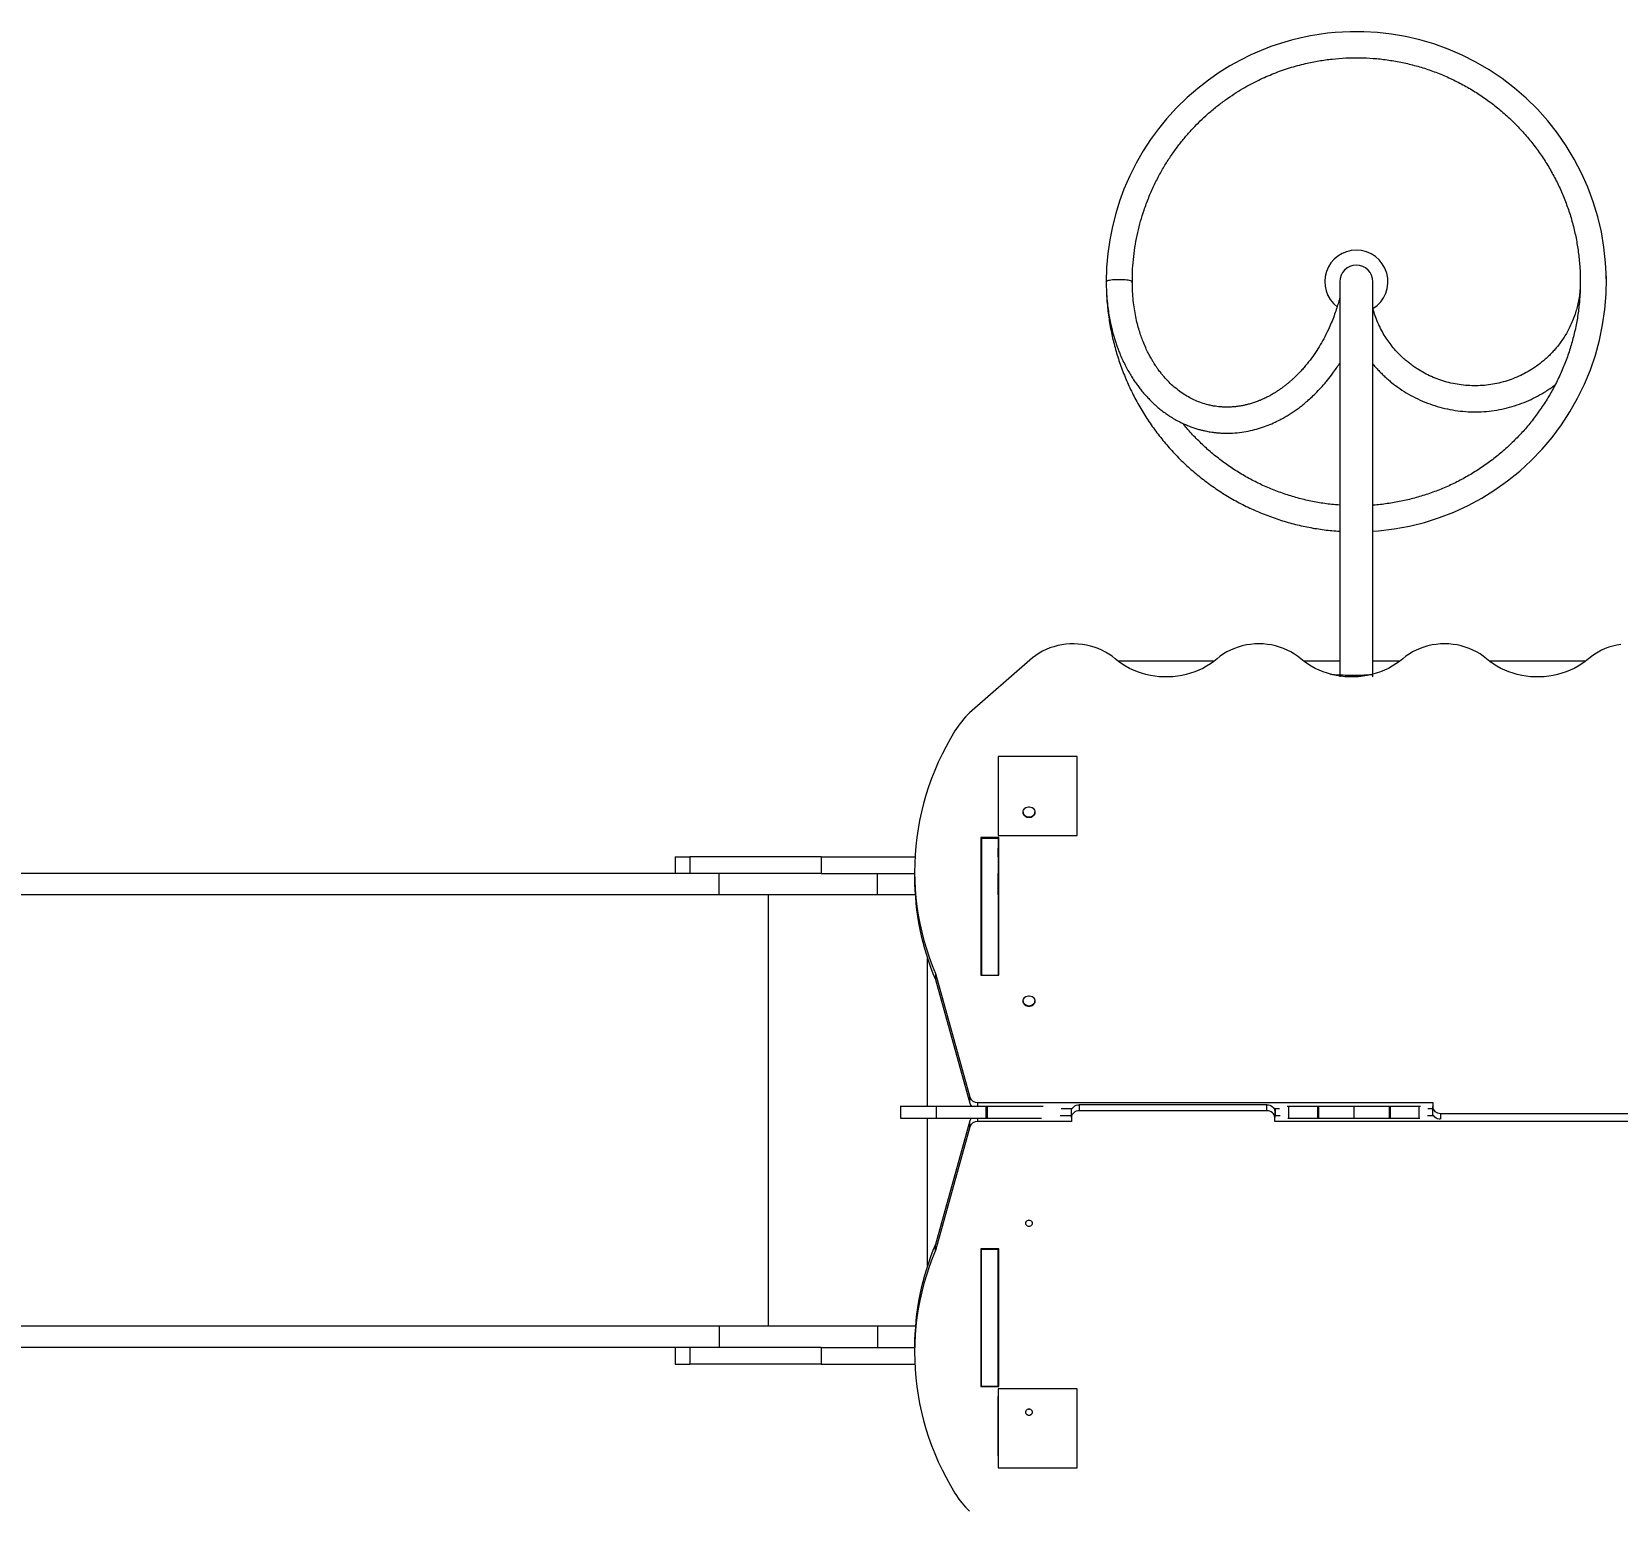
# Model space of a CAD drawing. Header units: millimetres. Extents: x -8092 to 6423, y -6886 to 5604.
# Drawn here: x -4703 to -2697, y -503 to 1369 of the extents above; entities that cross this region are included whole.
import ezdxf

# ---------------------------------------------------------------- set-up
doc = ezdxf.new("R2010")
doc.units = ezdxf.units.MM
for name, color, linetype in [('DIKOM_ОБЪЕКТ', 7, 'Continuous'), ('DIKOM_РАЗМЕР_ЗОНА', 7, 'Continuous'), ('DIKOM_РАЗМЕР_ОБЪЕКТА', 7, 'Continuous')]:
    doc.layers.add(name, color=color, linetype=linetype)
doc.styles.add('style1', font='arial.ttf', dxfattribs={"width": 0.8})
doc.dimstyles.new('1-50', dxfattribs={"dimtxt": 300, "dimasz": 200, "dimexe": 100, "dimexo": 0, "dimgap": 100, "dimtad": 1, "dimtxsty": 'style1', "dimcen": 200, "dimclrd": 7, "dimclre": 7, "dimclrt": 7, "dimadec": 1, "dimazin": 2, "dimtfac": 1, "dimtmove": 0, "dimatfit": 2, "dimfxl": 0, "dimlwd": 25, "dimlwe": 18, "dimarcsym": 0})

# ---------------------------------------------------------------- blocks, each defined once
blk = doc.blocks.new('*D9')
at = {"layer": 'Defpoints', "color": 0, "transparency": 16777216}
for p in [(-8092.1, -86.3), (4664.8, -1471.8), (4664.8, -6785.9)]:
    blk.add_point(p, dxfattribs=at)
at = {"layer": 'DIKOM_РАЗМЕР_ЗОНА', "color": 7, "lineweight": 18, "transparency": 16777216}
for p, q in [((-8092.1, -86.3), (-8092.1, -6885.9)), ((4664.8, -1471.8), (4664.8, -6885.9))]:
    blk.add_line(p, q, dxfattribs=at)
at = {"layer": 'DIKOM_РАЗМЕР_ЗОНА', "color": 7, "lineweight": 25, "transparency": 16777216}
blk.add_line((-7892.1, -6785.9), (4464.8, -6785.9), dxfattribs=at)
at = {"layer": 'DIKOM_РАЗМЕР_ЗОНА', "color": 7, "transparency": 16777216}
for points in [[(-7892.1, -6752.6), (-7892.1, -6819.3), (-8092.1, -6785.9)], [(4464.8, -6752.6), (4464.8, -6819.3), (4664.8, -6785.9)]]:
    blk.add_solid(points, dxfattribs=at)
at = {"layer": 'DIKOM_РАЗМЕР_ЗОНА', "color": 7, "transparency": 16777216, "insert": (-2159.8, -6532.7), "char_height": 300, "attachment_point": 5, "style": 'style1'}
blk.add_mtext('12760', dxfattribs=at)
blk = doc.blocks.new('*D11')
at = {"layer": 'Defpoints', "color": 0, "transparency": 16777216}
for p in [(-6092.1, -310.8), (2568.3, -2361.5), (2568.3, -4925.8)]:
    blk.add_point(p, dxfattribs=at)
at = {"layer": 'DIKOM_РАЗМЕР_ОБЪЕКТА', "color": 7, "lineweight": 18, "transparency": 16777216}
for p, q in [((-6092.1, -310.8), (-6092.1, -5025.8)), ((2568.3, -2361.5), (2568.3, -5025.8))]:
    blk.add_line(p, q, dxfattribs=at)
at = {"layer": 'DIKOM_РАЗМЕР_ОБЪЕКТА', "color": 7, "lineweight": 25, "transparency": 16777216}
blk.add_line((-5892.1, -4925.8), (2368.3, -4925.8), dxfattribs=at)
at = {"layer": 'DIKOM_РАЗМЕР_ОБЪЕКТА', "color": 7, "transparency": 16777216}
for points in [[(-5892.1, -4892.4), (-5892.1, -4959.1), (-6092.1, -4925.8)], [(2368.3, -4892.4), (2368.3, -4959.1), (2568.3, -4925.8)]]:
    blk.add_solid(points, dxfattribs=at)
at = {"layer": 'DIKOM_РАЗМЕР_ОБЪЕКТА', "color": 7, "transparency": 16777216, "insert": (-2605.9, -4672.6), "char_height": 300, "attachment_point": 5, "style": 'style1'}
blk.add_mtext('8660', dxfattribs=at)

msp = doc.modelspace()

# ---------------------------------------------------------------- linework, layer by layer
at = {"layer": 'DIKOM_ОБЪЕКТ', "color": 7, "linetype": 'Continuous', "lineweight": 15}
for p, q in [((-3310.302, 1048.546), (-3310.267, 1058.498)), ((-3047.922, 1053.053), (-3047.922, 553.053)), ((-3005.922, 553.053), (-3005.922, 1053.053)), ((-2710.422, 1053.053), (-2710.6, 1060.28)), ((-3440.225, 573.98), (-3516.254, 507.597)), ((-3206.613, 573.053), (-3328.658, 573.053)), ((-3047.922, 573.053), (-3093.659, 573.053)), ((-2971.642, 573.053), (-3005.922, 573.053)), ((-2736.643, 573.053), (-2858.688, 573.053)), ((-3480.171, 452.232), (-3480.171, 352.232)), ((-3380.171, 452.232), (-3480.171, 452.232)), ((-3380.171, 352.232), (-3380.171, 452.232)), ((-3448.671, 382.003), (-3448.671, 381.84)), ((-3433.671, 381.84), (-3433.671, 382.003)), ((-3501.921, 349.859), (-3501.921, 175.355)), ((-3479.421, 349.859), (-3501.921, 349.859)), ((-3501.171, 342.359), (-3501.921, 342.359)), ((-3501.171, 348.928), (-3480.171, 348.928)), ((-3501.171, 348.928), (-3501.171, 175.723)), ((-3480.177, 352.232), (-3480.171, 352.232)), ((-3480.171, 352.232), (-3380.171, 352.232)), ((-3480.171, 348.928), (-3480.171, 175.723)), ((-3479.421, 342.359), (-3480.171, 342.359)), ((-3479.421, 175.355), (-3479.421, 349.859)), ((-3889.077, 325.232), (-3889.077, 304.232)), ((-3889.077, 325.232), (-3870.215, 325.232)), ((-3870.215, 325.232), (-3870.215, 304.232)), ((-3704.072, 325.232), (-3870.215, 325.232)), ((-3704.072, 325.232), (-3704.072, 304.232)), ((-3704.072, 325.232), (-3585.465, 325.232)), ((-3501.921, 325.232), (-3501.171, 325.232)), ((-3480.171, 338.749), (-3479.421, 338.749)), ((-3480.171, 336.337), (-3479.421, 336.337)), ((-3480.171, 325.232), (-3479.421, 325.232)), ((-3480.168, 325.232), (-3480.168, 336.337)), ((-3870.219, 304.232), (-5525.168, 304.232)), ((-3704.072, 304.232), (-3870.215, 304.232)), ((-3833.478, 277.232), (-3833.478, 304.232)), ((-3704.072, 304.232), (-3585.971, 304.232)), ((-3632.934, 277.232), (-3632.934, 304.232)), ((-3585.971, 307.015), (-3585.971, 299.515)), ((-3501.921, 304.232), (-3501.171, 304.232)), ((-3480.171, 304.232), (-3479.421, 304.232)), ((-3480.169, 277.232), (-3480.169, 304.232)), ((-3479.421, 285.232), (-3480.171, 285.232)), ((-3833.478, 277.232), (-5525.168, 277.232)), ((-3632.934, 277.232), (-3833.478, 277.232)), ((-3770.885, -268.768), (-3770.885, 277.232)), ((-3585.213, 277.232), (-3632.934, 277.232)), ((-3501.171, 277.232), (-3501.921, 277.232)), ((-3480.169, 277.232), (-3480.171, 277.232)), ((-3569.481, 9.72), (-3569.481, 196.48)), ((-3559.637, 177.56), (-3516.055, 21.144)), ((-3559.637, 177.56), (-3559.637, 170.06)), ((-3559.637, 170.06), (-3516.055, 13.644)), ((-3501.921, 175.355), (-3479.421, 175.355)), ((-3501.171, 175.723), (-3480.171, 175.723)), ((-3501.171, 175.355), (-3501.171, 175.723)), ((-3480.171, 175.355), (-3480.171, 175.723)), ((-3448.671, 142.98), (-3448.671, 142.817)), ((-3433.671, 142.817), (-3433.671, 142.98)), ((-3516.055, 13.644), (-3516.055, 21.144)), ((-3603.806, 9.72), (-3603.806, -5.28)), ((-3603.806, 9.72), (-3558.753, 9.72)), ((-3558.753, 9.72), (-3558.753, -5.28)), ((-3558.753, 9.72), (-3495.592, 9.72)), ((-3506.334, 14.515), (-2930.252, 14.515)), ((-3506.334, 14.515), (-3506.334, 9.72)), ((-3495.592, 9.72), (-3495.592, -5.28)), ((-3495.592, 9.72), (-3494.122, 9.72)), ((-3494.122, 9.72), (-3494.122, -5.28)), ((-3494.122, 9.72), (-3423.37, 9.72)), ((-3400.434, 7.015), (-3386.329, 7.015)), ((-3387.528, -4.597), (-3387.528, 2.903)), ((-3377.528, 11.563), (-3377.528, 4.063)), ((-3140.089, 11.563), (-3377.528, 11.563)), ((-3140.089, 4.063), (-3377.528, 4.063)), ((-3140.089, 4.063), (-3140.089, 11.563)), ((-3131.289, 7.015), (-3124.012, 7.015)), ((-3130.089, 2.903), (-3130.089, -4.597)), ((-3129.701, 7.015), (-3129.701, -2.293)), ((-3114.529, 9.72), (-3112.611, 9.72)), ((-3112.611, 9.72), (-3112.611, -5.28)), ((-3112.611, 9.72), (-3076.127, 9.72)), ((-3076.127, 9.72), (-3076.127, -5.28)), ((-3076.127, 9.72), (-3074.966, 9.72)), ((-3074.966, 9.72), (-3074.966, -5.28)), ((-3074.966, 9.72), (-3030.171, 9.72)), ((-3030.171, 9.72), (-3030.171, -5.28)), ((-3030.171, 9.72), (-2985.376, 9.72)), ((-2985.376, 9.72), (-2985.376, -5.28)), ((-2985.376, 9.72), (-2984.215, 9.72)), ((-2984.215, 9.72), (-2984.215, -5.28)), ((-2984.215, 9.72), (-2947.731, 9.72)), ((-2947.731, 9.72), (-2947.731, -5.28)), ((-2947.731, 9.72), (-2945.813, 9.72)), ((-2936.329, 7.015), (-2930.252, 7.015)), ((-2930.641, 7.015), (-2930.641, -2.293)), ((-2930.252, 14.515), (-2930.252, 9.319)), ((-2930.252, 1.819), (-2930.252, 9.319)), ((-2920.252, 0.659), (-2682.813, 0.659)), ((-2920.252, 0.659), (-2920.252, -6.832)), ((-3603.806, -5.28), (-3558.753, -5.28)), ((-3569.481, -191.758), (-3569.481, -5.28)), ((-3516.055, -8.922), (-3559.637, -165.338)), ((-3516.055, -16.422), (-3559.637, -172.838)), ((-3558.753, -5.28), (-3495.592, -5.28)), ((-3516.055, -16.422), (-3516.055, -8.922)), ((-3506.334, -5.28), (-3506.334, -9.793)), ((-3387.528, -9.793), (-3506.334, -9.793)), ((-3495.592, -5.28), (-3494.122, -5.28)), ((-3494.122, -5.28), (-3425.496, -5.28)), ((-3387.528, -2.293), (-3401.701, -2.293)), ((-3387.528, -4.597), (-3387.528, -9.793)), ((-3123.468, -2.293), (-3130.089, -2.293)), ((-3130.089, -9.793), (-3130.089, -4.597)), ((-2554.007, -9.793), (-3130.089, -9.793)), ((-3113.715, -5.28), (-3112.611, -5.28)), ((-3112.611, -5.28), (-3076.127, -5.28)), ((-3076.127, -5.28), (-3074.966, -5.28)), ((-3074.966, -5.28), (-3030.171, -5.28)), ((-3030.171, -5.28), (-2985.376, -5.28)), ((-2985.376, -5.28), (-2984.215, -5.28)), ((-2984.215, -5.28), (-2947.731, -5.28)), ((-2947.731, -5.28), (-2946.627, -5.28)), ((-2929.053, -2.293), (-2936.874, -2.293)), ((-3559.637, -172.838), (-3559.637, -165.338)), ((-3479.421, -170.633), (-3501.921, -170.633)), ((-3501.921, -170.633), (-3501.921, -345.137)), ((-3501.171, -170.633), (-3501.171, -171.282)), ((-3501.171, -171.282), (-3480.171, -171.282)), ((-3501.171, -344.487), (-3501.171, -171.282)), ((-3480.171, -170.633), (-3480.171, -171.282)), ((-3480.171, -344.487), (-3480.171, -171.282)), ((-3479.421, -345.137), (-3479.421, -170.633)), ((-3833.478, -268.768), (-5525.168, -268.768)), ((-3833.478, -268.768), (-3833.478, -295.768)), ((-3632.934, -268.768), (-3833.478, -268.768)), ((-3632.934, -268.768), (-3632.934, -295.768)), ((-3584.937, -268.768), (-3632.934, -268.768)), ((-3501.171, -268.768), (-3501.921, -268.768)), ((-3480.169, -268.768), (-3480.171, -268.768)), ((-3479.421, -276.768), (-3480.171, -276.768)), ((-3480.169, -268.768), (-3480.169, -295.768)), ((-3870.219, -295.768), (-5525.168, -295.768)), ((-3889.077, -295.768), (-3889.077, -316.768)), ((-3870.215, -295.768), (-3870.215, -316.768)), ((-3704.072, -295.768), (-3870.215, -295.768)), ((-3704.072, -295.768), (-3704.072, -316.768)), ((-3704.072, -295.768), (-3585.971, -295.768)), ((-3585.971, -294.793), (-3585.971, -302.293)), ((-3501.921, -295.768), (-3501.171, -295.768)), ((-3480.171, -295.768), (-3479.421, -295.768)), ((-3889.077, -316.768), (-3870.215, -316.768)), ((-3704.072, -316.768), (-3870.215, -316.768)), ((-3704.072, -316.768), (-3585.651, -316.768)), ((-3501.921, -316.768), (-3501.171, -316.768)), ((-3480.171, -316.768), (-3479.421, -316.768)), ((-3480.168, -331.896), (-3480.168, -316.768)), ((-3501.921, -337.637), (-3501.171, -337.637)), ((-3479.421, -331.896), (-3480.171, -331.896)), ((-3479.421, -334.308), (-3480.171, -334.308)), ((-3480.171, -337.637), (-3479.421, -337.637)), ((-3501.921, -345.137), (-3479.421, -345.137)), ((-3501.171, -344.487), (-3480.171, -344.487)), ((-3480.288, -432.768), (-3480.288, -357.768)), ((-3380.171, -347.768), (-3480.171, -347.768)), ((-3480.171, -347.768), (-3480.171, -447.768)), ((-3380.171, -447.768), (-3380.171, -347.768)), ((-3480.171, -447.78), (-3480.288, -447.78)), ((-3480.171, -447.78), (-3480.171, -447.768)), ((-3480.171, -447.768), (-3380.171, -447.768))]:
    msp.add_line(p, q, dxfattribs=at)
at = {"layer": 'DIKOM_ОБЪЕКТ', "color": 7, "linetype": 'Continuous', "lineweight": 15, "flags": 128}
for points in [[(-3005.922, 737.395), (-2998.667, 737.819), (-2979.098, 740.191), (-2959.714, 743.773), (-2940.591, 748.555), (-2921.804, 754.521), (-2903.425, 761.646), (-2885.523, 769.898), (-2868.169, 779.247), (-2851.433, 789.661), (-2835.378, 801.099), (-2820.065, 813.511), (-2805.552, 826.851), (-2791.9, 841.07), (-2779.162, 856.114), (-2767.383, 871.92), (-2756.609, 888.427), (-2746.883, 905.573), (-2738.248, 923.292), (-2730.731, 941.515), (-2724.361, 960.169), (-2719.163, 979.183), (-2715.164, 998.485), (-2712.374, 1017.999), (-2710.801, 1037.648), (-2710.452, 1057.357), (-2711.334, 1077.049), (-2713.443, 1096.648), (-2716.765, 1116.078), (-2721.287, 1135.265), (-2726.997, 1154.132), (-2733.874, 1172.606), (-2741.885, 1190.616), (-2751, 1208.095), (-2761.185, 1224.971), (-2772.405, 1241.179), (-2784.611, 1256.657), (-2797.755, 1271.348), (-2811.787, 1285.192), (-2826.656, 1298.133), (-2842.302, 1310.123), (-2858.663, 1321.118), (-2875.674, 1331.074), (-2893.124, 1339.879), (-2910.817, 1347.483), (-2928.666, 1353.911), (-2946.59, 1359.187), (-2964.513, 1363.338), (-2982.364, 1366.398), (-3000.074, 1368.408), (-3017.582, 1369.412), (-3034.832, 1369.453), (-3044.36, 1369.072), (-3053.782, 1368.41), (-3063.458, 1367.434), (-3073.867, 1366.048), (-3084.988, 1364.176), (-3096.579, 1361.789), (-3108.797, 1358.778), (-3121.601, 1355.059), (-3134.943, 1350.548), (-3147.488, 1345.686), (-3160.378, 1340.035), (-3173.556, 1333.532), (-3186.952, 1326.113), (-3200.493, 1317.714), (-3214.092, 1308.275), (-3227.659, 1297.746), (-3241.093, 1286.078), (-3254.284, 1273.231), (-3267.108, 1259.166), (-3277.422, 1246.499), (-3287.314, 1232.963), (-3296.702, 1218.556), (-3305.496, 1203.28), (-3313.61, 1187.148), (-3320.951, 1170.181), (-3326.556, 1154.993), (-3331.462, 1139.233), (-3335.612, 1122.93), (-3338.942, 1106.117), (-3341.393, 1088.834), (-3342.906, 1071.128), (-3343.422, 1053.052), (-3343.422, 1053.052)], [(-3321.604, 1055.508), (-3323.934, 1055.603), (-3326.329, 1055.644), (-3328.736, 1055.63), (-3331.105, 1055.561), (-3333.384, 1055.439), (-3335.526, 1055.266), (-3337.484, 1055.045), (-3339.217, 1054.782), (-3340.688, 1054.482), (-3341.866, 1054.152), (-3342.725, 1053.798), (-3343.248, 1053.429), (-3343.422, 1053.052)], [(-3310.422, 1053.054), (-3310.467, 1053.243), (-3310.819, 1053.618), (-3311.514, 1053.98), (-3312.538, 1054.323), (-3313.868, 1054.639), (-3315.477, 1054.921), (-3317.329, 1055.163), (-3319.386, 1055.36), (-3321.604, 1055.508)], [(-3332.237, 575.949), (-3336.08, 579.036), (-3340.163, 581.884), (-3344.465, 584.477), (-3348.966, 586.804), (-3353.643, 588.853), (-3358.475, 590.614), (-3363.436, 592.079), (-3368.504, 593.239), (-3373.653, 594.091), (-3378.858, 594.629), (-3384.093, 594.85), (-3389.334, 594.755), (-3394.554, 594.342), (-3399.728, 593.615), (-3404.831, 592.577), (-3409.838, 591.232), (-3414.724, 589.588), (-3419.465, 587.653), (-3424.039, 585.435), (-3428.423, 582.946), (-3432.595, 580.198), (-3436.536, 577.204), (-3440.225, 573.98)], [(-3097.232, 575.945), (-3101.147, 579.086), (-3105.309, 581.979), (-3109.699, 584.608), (-3114.293, 586.96), (-3119.069, 589.022), (-3124.002, 590.786), (-3129.067, 592.241), (-3134.239, 593.381), (-3139.492, 594.199), (-3144.798, 594.692), (-3150.132, 594.857), (-3155.466, 594.692), (-3160.772, 594.2), (-3166.025, 593.382), (-3171.197, 592.243), (-3176.262, 590.788), (-3181.196, 589.025), (-3185.972, 586.962), (-3190.566, 584.611), (-3194.956, 581.982), (-3199.119, 579.09), (-3203.034, 575.949)], [(-2862.268, 575.949), (-2866.182, 579.09), (-2870.345, 581.982), (-2874.735, 584.611), (-2879.33, 586.962), (-2884.106, 589.025), (-2889.039, 590.788), (-2894.104, 592.243), (-2899.277, 593.382), (-2904.529, 594.2), (-2909.836, 594.692), (-2915.169, 594.857), (-2920.503, 594.692), (-2925.809, 594.199), (-2931.062, 593.381), (-2936.234, 592.241), (-2941.299, 590.786), (-2946.232, 589.022), (-2951.008, 586.96), (-2955.602, 584.608), (-2959.992, 581.979), (-2964.154, 579.086), (-2968.069, 575.945)], [(-2692.166, 594.02), (-2697.251, 593.149), (-2702.254, 591.976), (-2707.153, 590.506), (-2711.922, 588.747), (-2716.539, 586.707), (-2720.983, 584.395), (-2725.232, 581.823), (-2729.265, 579.003), (-2733.064, 575.949)], [(-3203.034, 575.949), (-3207.224, 572.558), (-3211.651, 569.4), (-3216.298, 566.489), (-3221.147, 563.835), (-3226.177, 561.449), (-3231.37, 559.341), (-3236.705, 557.518), (-3242.162, 555.988), (-3247.718, 554.756), (-3253.353, 553.829), (-3259.043, 553.208), (-3264.768, 552.897), (-3270.503, 552.897), (-3276.227, 553.208), (-3281.918, 553.829), (-3287.552, 554.756), (-3293.109, 555.988), (-3298.565, 557.518), (-3303.901, 559.341), (-3309.094, 561.449), (-3314.124, 563.835), (-3318.972, 566.489), (-3323.619, 569.4), (-3328.047, 572.558), (-3332.237, 575.949)], [(-2968.069, 575.945), (-2972.258, 572.554), (-2976.684, 569.397), (-2981.329, 566.486), (-2986.176, 563.833), (-2991.204, 561.448), (-2996.396, 559.34), (-3001.73, 557.517), (-3007.185, 555.987), (-3012.739, 554.756), (-3018.372, 553.828), (-3024.061, 553.208), (-3029.784, 552.897), (-3035.517, 552.897), (-3041.24, 553.208), (-3046.929, 553.828), (-3052.562, 554.756), (-3058.117, 555.987), (-3063.572, 557.517), (-3068.905, 559.34), (-3074.097, 561.448), (-3079.126, 563.833), (-3083.972, 566.486), (-3088.617, 569.397), (-3093.043, 572.554), (-3097.232, 575.945)], [(-2733.064, 575.949), (-2737.255, 572.558), (-2741.682, 569.4), (-2746.329, 566.489), (-2751.177, 563.835), (-2756.208, 561.449), (-2761.401, 559.341), (-2766.736, 557.518), (-2772.192, 555.988), (-2777.749, 554.756), (-2783.383, 553.829), (-2789.074, 553.208), (-2794.798, 552.897), (-2800.533, 552.897), (-2806.258, 553.208), (-2811.948, 553.829), (-2817.583, 554.756), (-2823.139, 555.988), (-2828.596, 557.518), (-2833.931, 559.341), (-2839.124, 561.449), (-2844.155, 563.835), (-2849.003, 566.489), (-2853.65, 569.4), (-2858.077, 572.558), (-2862.268, 575.949)], [(-3534.919, 484.62), (-3540.674, 474.893), (-3546.103, 465.026), (-3551.201, 455.028), (-3555.964, 444.906), (-3560.387, 434.67), (-3564.468, 424.328), (-3568.203, 413.887), (-3571.588, 403.358), (-3574.621, 392.749), (-3577.3, 382.068), (-3579.622, 371.325), (-3581.584, 360.529), (-3583.187, 349.687), (-3584.427, 338.811), (-3585.305, 327.908), (-3585.819, 316.987), (-3585.969, 306.058), (-3585.756, 295.13), (-3585.178, 284.212), (-3584.236, 273.313), (-3582.932, 262.442), (-3581.267, 251.607), (-3579.241, 240.82), (-3576.857, 230.087), (-3574.116, 219.418), (-3571.021, 208.822), (-3567.574, 198.308), (-3563.779, 187.884), (-3559.637, 177.56)], [(-3441.171, 375.508), (-3442.783, 375.66), (-3444.32, 376.108), (-3445.71, 376.832), (-3446.887, 377.798), (-3447.797, 378.961), (-3448.397, 380.265), (-3448.66, 381.651), (-3448.572, 383.054), (-3448.138, 384.407), (-3447.379, 385.648), (-3446.329, 386.719), (-3445.038, 387.569), (-3443.566, 388.158), (-3441.982, 388.46), (-3440.36, 388.46), (-3438.776, 388.158), (-3437.304, 387.569), (-3436.013, 386.719), (-3434.963, 385.648), (-3434.204, 384.407), (-3433.77, 383.054), (-3433.682, 381.651), (-3433.944, 380.265), (-3434.544, 378.961), (-3435.455, 377.798), (-3436.632, 376.832), (-3438.022, 376.108), (-3439.558, 375.66), (-3441.171, 375.508)], [(-3441.171, 136.485), (-3442.783, 136.637), (-3444.32, 137.085), (-3445.71, 137.809), (-3446.887, 138.775), (-3447.797, 139.938), (-3448.397, 141.242), (-3448.66, 142.628), (-3448.572, 144.031), (-3448.138, 145.384), (-3447.379, 146.625), (-3446.329, 147.696), (-3445.038, 148.546), (-3443.566, 149.135), (-3441.982, 149.437), (-3440.36, 149.437), (-3438.776, 149.135), (-3437.304, 148.546), (-3436.013, 147.696), (-3434.963, 146.625), (-3434.204, 145.384), (-3433.77, 144.031), (-3433.682, 142.628), (-3433.944, 141.242), (-3434.544, 139.938), (-3435.455, 138.775), (-3436.632, 137.809), (-3438.022, 137.085), (-3439.558, 136.637), (-3441.171, 136.485)], [(-3387.528, 2.903), (-3387.336, 4.593), (-3386.767, 6.217), (-3385.843, 7.714), (-3384.599, 9.027), (-3383.084, 10.104), (-3381.355, 10.904), (-3379.479, 11.397), (-3377.528, 11.563)], [(-3377.528, 4.063), (-3379.479, 3.897), (-3381.355, 3.404), (-3383.084, 2.604), (-3384.599, 1.527), (-3385.843, 0.214), (-3386.767, -1.283), (-3387.336, -2.907), (-3387.528, -4.597)], [(-3140.089, 11.563), (-3138.138, 11.397), (-3136.263, 10.904), (-3134.534, 10.104), (-3133.018, 9.027), (-3131.775, 7.714), (-3130.85, 6.217), (-3130.282, 4.593), (-3130.089, 2.903)], [(-3130.089, -4.597), (-3130.282, -2.907), (-3130.85, -1.283), (-3131.775, 0.214), (-3133.018, 1.527), (-3134.534, 2.604), (-3136.263, 3.404), (-3138.138, 3.897), (-3140.089, 4.063)], [(-2930.252, 9.319), (-2930.06, 7.63), (-2929.491, 6.005), (-2928.567, 4.508), (-2927.323, 3.195), (-2925.808, 2.118), (-2924.079, 1.318), (-2922.203, 0.825), (-2920.252, 0.659)], [(-2921.065, -6.813), (-2922.203, -6.675), (-2924.079, -6.182), (-2925.808, -5.382), (-2927.323, -4.305), (-2928.567, -2.992), (-2929.491, -1.495), (-2930.06, 0.13), (-2930.252, 1.819)], [(-3441.171, -134.563), (-3442.41, -134.717), (-3443.55, -135.168), (-3444.496, -135.878), (-3445.173, -136.79), (-3445.526, -137.831), (-3445.526, -138.915), (-3445.173, -139.956), (-3444.496, -140.869), (-3443.55, -141.579), (-3442.41, -142.029), (-3441.171, -142.184), (-3439.931, -142.029), (-3438.792, -141.579), (-3437.845, -140.869), (-3437.169, -139.956), (-3436.816, -138.915), (-3436.816, -137.831), (-3437.169, -136.79), (-3437.845, -135.878), (-3438.792, -135.168), (-3439.931, -134.717), (-3441.171, -134.563)], [(-3441.952, -134.623), (-3441.171, -134.684), (-3440.39, -134.623)], [(-3559.637, -172.838), (-3563.779, -183.162), (-3567.574, -193.586), (-3571.021, -204.1), (-3574.116, -214.696), (-3576.857, -225.365), (-3579.241, -236.097), (-3581.267, -246.885), (-3582.932, -257.719), (-3584.236, -268.591), (-3585.178, -279.49), (-3585.756, -290.408), (-3585.969, -301.336), (-3585.819, -312.265), (-3585.305, -323.185), (-3584.427, -334.089), (-3583.187, -344.965), (-3581.584, -355.806), (-3579.622, -366.603), (-3577.3, -377.346), (-3574.621, -388.027), (-3571.588, -398.636), (-3568.203, -409.165), (-3564.468, -419.605), (-3560.387, -429.948), (-3555.964, -440.184), (-3551.201, -450.306), (-3546.103, -460.304), (-3540.674, -470.17), (-3534.919, -479.897)], [(-3441.171, -373.586), (-3442.41, -373.74), (-3443.55, -374.191), (-3444.496, -374.901), (-3445.173, -375.813), (-3445.526, -376.854), (-3445.526, -377.938), (-3445.173, -378.979), (-3444.496, -379.892), (-3443.55, -380.602), (-3442.41, -381.052), (-3441.171, -381.207), (-3439.931, -381.052), (-3438.792, -380.602), (-3437.845, -379.892), (-3437.169, -378.979), (-3436.816, -377.938), (-3436.816, -376.854), (-3437.169, -375.813), (-3437.845, -374.901), (-3438.792, -374.191), (-3439.931, -373.74), (-3441.171, -373.586)], [(-3441.952, -373.646), (-3441.171, -373.707), (-3440.39, -373.646)]]:
    msp.add_lwpolyline(points, dxfattribs=at)
at = {"layer": 'DIKOM_ОБЪЕКТ', "color": 7, "linetype": 'Continuous', "lineweight": 15}
for centre, radius, start, end in [((-3026.922, 1053.053), 40, 90, 232.503526), ((-3026.922, 1053.053), 40, 301.668243, 90), ((-3026.922, 1053.053), 21, 0, 180), ((-3026.922, 1053.053), 21, 90, 180), ((-3026.922, 1053.053), 21, 0, 90), ((-3437.761, 424.767), 114.113, 133.460039, 148.365629), ((-3441.69, 382.32), 6.998, 183.95917, 274.253387), ((-3440.651, 382.32), 6.997, 265.741971, 356.045471), ((-3252.152, 300.013), 333.819, 180.085529, 202.910529), ((-3441.69, 143.297), 6.998, 183.959361, 274.253327), ((-3440.651, 143.297), 6.997, 265.742032, 356.045281), ((-3506.767, 24.322), 9.817, 198.891449, 272.528043), ((-3507.921, 16.011), 8.472, 196.227094, 227.951424), ((-3508.05, -11.217), 8.328, 134.520613, 164.000586), ((-3506.767, -19.6), 9.817, 87.471957, 161.108551), ((-3441.171, -129.619), 5.065, 261.129035, 278.870965), ((-3252.324, -295.256), 333.647, 157.083517, 179.92043), ((-3441.171, -368.642), 5.065, 261.129035, 278.870965), ((-3437.76, -420.045), 114.115, 211.634488, 226.539917)]:
    msp.add_arc(centre, radius, start, end, dxfattribs=at)
for points, knots in [([(-3310.422, 1053.053), (-3310.333, 1058.455), (-3310.157, 1069.145), (-3308.757, 1084.959), (-3306.595, 1100.336), (-3303.653, 1115.237), (-3300.015, 1129.63), (-3295.464, 1144.376), (-3289.915, 1159.354), (-3283.297, 1174.425), (-3276.054, 1188.654), (-3268.282, 1202.034), (-3260.071, 1214.564), (-3251.513, 1226.253), (-3242.691, 1237.115), (-3233.682, 1247.17), (-3224.556, 1256.439), (-3214.669, 1265.618), (-3204.051, 1274.563), (-3192.75, 1283.131), (-3181.682, 1290.705), (-3170.931, 1297.354), (-3160.575, 1303.156), (-3150.638, 1308.206), (-3140.949, 1312.677), (-3131.292, 1316.709), (-3121.478, 1320.388), (-3111.498, 1323.712), (-3101.362, 1326.672), (-3089.018, 1329.782), (-3074.38, 1332.722), (-3057.401, 1335.082), (-3040.21, 1336.418), (-3022.87, 1336.699), (-3005.445, 1335.914), (-2988.003, 1334.049), (-2970.635, 1331.096), (-2953.445, 1327.054), (-2936.531, 1321.946), (-2919.968, 1315.798), (-2903.817, 1308.633), (-2888.146, 1300.474), (-2873.014, 1291.352), (-2858.478, 1281.308), (-2844.594, 1270.382), (-2831.417, 1258.611), (-2819.003, 1246.04), (-2807.393, 1232.721), (-2796.632, 1218.708), (-2786.764, 1204.052), (-2777.833, 1188.808), (-2769.867, 1173.037), (-2762.895, 1156.803), (-2756.945, 1140.166), (-2752.047, 1123.191), (-2748.217, 1105.943), (-2745.465, 1088.49), (-2743.801, 1070.9), (-2743.239, 1053.241), (-2743.781, 1035.581), (-2745.418, 1017.989), (-2748.144, 1000.532), (-2751.953, 983.279), (-2756.833, 966.299), (-2762.758, 949.654), (-2769.705, 933.409), (-2777.65, 917.627), (-2786.567, 902.374), (-2796.414, 887.705), (-2807.153, 873.675), (-2818.743, 860.34), (-2831.145, 847.756), (-2844.307, 835.969), (-2858.174, 825.021), (-2872.695, 814.955), (-2887.817, 805.817), (-2903.479, 797.64), (-2919.618, 790.451), (-2936.173, 784.275), (-2953.081, 779.154), (-2970.274, 775.065), (-2987.693, 772.179), (-2999.607, 770.633), (-3005.705, 770.362), (-3005.922, 770.353)], [0, 0, 0, 0, 0.01232397, 0.02438952, 0.03619632, 0.04774334, 0.05902977, 0.07005571, 0.08294262, 0.09545505, 0.10759299, 0.11935631, 0.13074495, 0.14175893, 0.15239821, 0.16266284, 0.17255301, 0.18206875, 0.19343628, 0.20421844, 0.21441518, 0.22402658, 0.23305275, 0.24149368, 0.24945602, 0.25739613, 0.26536589, 0.27336536, 0.2813945, 0.28945335, 0.30240819, 0.31543899, 0.32854568, 0.34172836, 0.35498712, 0.36832188, 0.38173011, 0.39515975, 0.40858941, 0.42201922, 0.4354491, 0.44887915, 0.46230898, 0.47573877, 0.48916852, 0.50259844, 0.51602838, 0.52945836, 0.54288823, 0.55631795, 0.5697478, 0.58317789, 0.59660791, 0.61003747, 0.62346684, 0.63689665, 0.65032673, 0.66375674, 0.67718657, 0.69061622, 0.70404596, 0.71747581, 0.73090596, 0.7443358, 0.75776546, 0.7711951, 0.78462498, 0.79805499, 0.81148496, 0.82491476, 0.83834422, 0.85177369, 0.86520357, 0.87863366, 0.89206359, 0.90549337, 0.91892322, 0.93235319, 0.94578308, 0.9592129, 0.97264269, 0.98607259, 0.99950248, 1, 1, 1, 1]), ([(-3343.422, 1053.052), (-3343.363, 1048.775), (-3343.248, 1040.58), (-3342.383, 1028.954), (-3341.182, 1018.515), (-3339.731, 1009.258), (-3338.16, 1001.16), (-3336.572, 994.192), (-3335.017, 988.159), (-3333.446, 982.649), (-3331.769, 977.274), (-3329.91, 971.817), (-3327.858, 966.288), (-3325.333, 960.029), (-3322.287, 953.171), (-3318.738, 945.988), (-3315.106, 939.328), (-3311.501, 933.286), (-3307.956, 927.812), (-3304.46, 922.804), (-3300.908, 918.067), (-3297.067, 913.294), (-3292.965, 908.573), (-3288.552, 903.882), (-3283.995, 899.408), (-3279.182, 895.064), (-3274.198, 890.939), (-3269.168, 887.134), (-3264.654, 884.015), (-3260.886, 881.602), (-3257.813, 879.747), (-3254.674, 877.955), (-3251.062, 876.02), (-3246.763, 873.895), (-3241.838, 871.69), (-3236.618, 869.613), (-3231.379, 867.785), (-3226.437, 866.284), (-3221.948, 865.104), (-3218.071, 864.222), (-3214.762, 863.565), (-3211.532, 863.003), (-3207.871, 862.46), (-3203.421, 861.941), (-3198.19, 861.528), (-3192.429, 861.319), (-3184.533, 861.391), (-3174.915, 862.115), (-3163.807, 863.889), (-3153.293, 866.421), (-3143.364, 869.587), (-3134.071, 873.254), (-3126.188, 876.946), (-3119.691, 880.387), (-3114.362, 883.47), (-3109.272, 886.654), (-3104.245, 890.043), (-3099.222, 893.683), (-3094.056, 897.7), (-3088.604, 902.259), (-3082.753, 907.545), (-3076.533, 913.647), (-3070.011, 920.64), (-3063.29, 928.528), (-3055.911, 938.218), (-3050.705, 945.474), (-3048.019, 950.004), (-3047.922, 950.168)], [0, 0, 0, 0, 0.02542419, 0.04870641, 0.06984407, 0.08883375, 0.10567258, 0.12035861, 0.13288996, 0.14429835, 0.15604434, 0.16813914, 0.18058369, 0.19337895, 0.21112926, 0.22873627, 0.24527904, 0.26075343, 0.27517937, 0.2886913, 0.30168456, 0.31508253, 0.33024983, 0.34451868, 0.35960048, 0.37473781, 0.38992085, 0.4051492, 0.4193531, 0.42894094, 0.43714237, 0.44510302, 0.4549204, 0.46664032, 0.47971438, 0.49399021, 0.50747154, 0.52015728, 0.53171492, 0.54142341, 0.54925737, 0.55639832, 0.56536897, 0.57625223, 0.58904674, 0.60356009, 0.61813871, 0.64633865, 0.67326857, 0.69893898, 0.72343087, 0.74676451, 0.76860748, 0.78343894, 0.79699553, 0.8103613, 0.82387204, 0.83752756, 0.85152096, 0.86696051, 0.88402042, 0.90269832, 0.9229918, 0.9448979, 0.96797033, 0.99884633, 1, 1, 1, 1]), ([(-3343.194, 1043.678), (-3343.188, 1042.52), (-3343.147, 1034.791), (-3341.878, 1020.523), (-3339.33, 1000.974), (-3335.462, 981.628), (-3330.425, 962.559), (-3324.198, 943.842), (-3316.822, 925.548), (-3308.324, 907.748), (-3298.736, 890.51), (-3288.087, 873.907), (-3276.427, 857.998), (-3263.802, 842.843), (-3250.259, 828.502), (-3235.846, 815.036), (-3220.622, 802.494), (-3204.649, 790.922), (-3187.989, 780.363), (-3170.701, 770.865), (-3152.854, 762.466), (-3134.521, 755.19), (-3115.77, 749.07), (-3096.675, 744.113), (-3077.304, 740.425), (-3061.024, 738.161), (-3051.193, 737.595), (-3047.922, 737.407)], [0, 0, 0, 0, 0.0074429, 0.04968204, 0.09192136, 0.13416069, 0.17640035, 0.21863992, 0.26087953, 0.30311889, 0.34535793, 0.38759726, 0.42983709, 0.47207681, 0.51431557, 0.55655389, 0.59879294, 0.64103262, 0.68327219, 0.72551153, 0.76775005, 0.80998874, 0.85222801, 0.89446871, 0.93670853, 0.97894752, 1, 1, 1, 1]), ([(-3047.922, 1032.854), (-3048.462, 1030.819), (-3049.591, 1026.559), (-3051.71, 1019.568), (-3054.356, 1011.721), (-3057.613, 1003.174), (-3061.705, 993.611), (-3066.635, 983.486), (-3072.414, 973.11), (-3078.626, 963.265), (-3085.435, 953.723), (-3091.55, 946.173), (-3096.53, 940.584), (-3099.982, 936.934), (-3103.168, 933.743), (-3106.066, 930.982), (-3108.84, 928.455), (-3111.533, 926.108), (-3114.38, 923.737), (-3117.434, 921.313), (-3120.891, 918.717), (-3124.591, 916.108), (-3128.233, 913.71), (-3131.462, 911.717), (-3134.143, 910.153), (-3136.306, 908.948), (-3138.255, 907.904), (-3140.3, 906.85), (-3142.732, 905.655), (-3145.611, 904.32), (-3148.862, 902.919), (-3152.911, 901.317), (-3157.491, 899.71), (-3162.408, 898.234), (-3166.992, 897.072), (-3171.523, 896.12), (-3176.24, 895.337), (-3181.38, 894.73), (-3186.809, 894.374), (-3192.153, 894.318), (-3197.034, 894.523), (-3201.334, 894.903), (-3205.445, 895.436), (-3209.773, 896.185), (-3215.668, 897.496), (-3222.709, 899.591), (-3230.462, 902.647), (-3237.781, 906.23), (-3244.948, 910.455), (-3252.051, 915.433), (-3259.021, 921.183), (-3265.6, 927.513), (-3270.508, 932.976), (-3273.853, 937.079), (-3275.769, 939.548), (-3277.397, 941.742), (-3278.748, 943.632), (-3279.911, 945.309), (-3281.191, 947.207), (-3282.835, 949.738), (-3284.985, 953.227), (-3287.552, 957.684), (-3290.46, 963.18), (-3293.617, 969.795), (-3296.591, 976.848), (-3299.311, 984.183), (-3301.733, 991.631), (-3304.024, 999.86), (-3306.104, 1008.894), (-3307.893, 1018.749), (-3309.285, 1029.435), (-3310.237, 1040.938), (-3310.359, 1048.941), (-3310.422, 1053.053)], [0, 0, 0, 0, 0.01236523, 0.02588842, 0.04301874, 0.06126872, 0.0801633, 0.10511749, 0.12905895, 0.15252418, 0.17700208, 0.20257427, 0.21454708, 0.22552066, 0.23544688, 0.24432718, 0.25217883, 0.2606602, 0.26854288, 0.2774963, 0.28751868, 0.29860263, 0.30929479, 0.31845393, 0.32576912, 0.33169181, 0.33643225, 0.34190996, 0.34858847, 0.35646632, 0.36554184, 0.375164, 0.38942307, 0.40261491, 0.41474239, 0.42617438, 0.43880603, 0.45264537, 0.46769196, 0.48298226, 0.49647893, 0.50792673, 0.51861999, 0.5306963, 0.54415388, 0.56839065, 0.59111387, 0.61239234, 0.63422789, 0.65736217, 0.68025527, 0.70342081, 0.72594815, 0.73444984, 0.7420033, 0.74854014, 0.75405897, 0.7585586, 0.76299079, 0.7701219, 0.7795336, 0.79122858, 0.80521016, 0.82148167, 0.84004729, 0.85548114, 0.87221137, 0.89024065, 0.90957227, 0.93021015, 0.95215833, 0.97541997, 1, 1, 1, 1]), ([(-2743.422, 1053.052), (-2743.484, 1050.015), (-2743.604, 1044.07), (-2744.543, 1035.386), (-2745.942, 1027.159), (-2747.777, 1019.411), (-2750.123, 1011.599), (-2753.003, 1003.832), (-2756.412, 996.227), (-2760.001, 989.377), (-2763.814, 983.004), (-2767.768, 977.158), (-2771.774, 971.867), (-2775.661, 967.208), (-2779.551, 962.939), (-2783.606, 958.859), (-2787.868, 954.929), (-2793.463, 950.206), (-2800.589, 944.894), (-2809.449, 939.309), (-2818.805, 934.391), (-2828.567, 930.206), (-2838.644, 926.799), (-2848.965, 924.193), (-2859.465, 922.407), (-2870.078, 921.45), (-2880.734, 921.331), (-2891.366, 922.05), (-2901.907, 923.6), (-2912.264, 925.97), (-2922.275, 929.104), (-2931.782, 932.907), (-2940.675, 937.265), (-2947.808, 941.424), (-2953.386, 945.107), (-2957.687, 948.196), (-2962.107, 951.644), (-2966.859, 955.697), (-2972.033, 960.578), (-2977.52, 966.381), (-2982.915, 972.868), (-2988.096, 980), (-2992.952, 987.727), (-2997.559, 996.365), (-3001.416, 1005.253), (-3004.232, 1013.043), (-3005.451, 1017.678), (-3005.922, 1019.468)], [0, 0, 0, 0, 0.02402599, 0.04703326, 0.06902232, 0.08999178, 0.10994152, 0.13344382, 0.15535396, 0.17567152, 0.19439658, 0.2138457, 0.23121294, 0.2465921, 0.26153226, 0.27658089, 0.29173777, 0.307003, 0.33397388, 0.36127703, 0.38886623, 0.4164963, 0.44412926, 0.47176548, 0.49940442, 0.5270442, 0.55468516, 0.58232669, 0.60996916, 0.63761174, 0.66506386, 0.69169887, 0.71746653, 0.74236739, 0.75620939, 0.76976772, 0.78382732, 0.80012567, 0.81872539, 0.83962556, 0.86282548, 0.88501307, 0.90896056, 0.9346667, 0.96213182, 0.98537172, 1, 1, 1, 1]), ([(-3005.922, 949.008), (-3005.518, 948.505), (-3003.815, 946.388), (-3000.613, 942.802), (-2996.32, 938.246), (-2991.814, 933.84), (-2987.117, 929.579), (-2980.578, 924.091), (-2971.931, 917.647), (-2960.884, 910.685), (-2949.226, 904.558), (-2937.067, 899.347), (-2924.523, 895.108), (-2911.679, 891.866), (-2898.615, 889.646), (-2885.415, 888.458), (-2872.161, 888.311), (-2858.937, 889.207), (-2845.825, 891.137), (-2832.939, 894.087), (-2820.481, 897.989), (-2808.643, 902.725), (-2797.567, 908.157), (-2788.672, 913.334), (-2781.73, 917.943), (-2777.771, 920.728), (-2775.701, 922.353), (-2775.33, 922.645)], [0, 0, 0, 0, 0.0075782, 0.03194394, 0.05644891, 0.08110601, 0.10591476, 0.13087542, 0.18124398, 0.23222096, 0.28372011, 0.33528572, 0.38684868, 0.43841097, 0.489973, 0.54153294, 0.59309383, 0.64465623, 0.69622239, 0.74779231, 0.79901273, 0.84871659, 0.89681038, 0.94329535, 0.96913978, 0.99445768, 1, 1, 1, 1]), ([(-3047.922, 770.468), (-3051.339, 770.706), (-3060.629, 771.353), (-3075.672, 773.623), (-3092.978, 777.158), (-3110.023, 781.818), (-3126.746, 787.516), (-3143.083, 794.245), (-3158.97, 801.975), (-3174.343, 810.683), (-3189.144, 820.333), (-3203.314, 830.885), (-3216.815, 842.285), (-3229.528, 854.546), (-3239.396, 865.046), (-3244.7, 871.695), (-3246.334, 873.743)], [0, 0, 0, 0, 0.04466336, 0.12142847, 0.198193, 0.2749575, 0.35172226, 0.42848756, 0.50525304, 0.5820192, 0.6587848, 0.7355504, 0.8123155, 0.88908088, 0.96584632, 1, 1, 1, 1]), ([(-3059.487, 556.463), (-3058.672, 556.38), (-3050.763, 555.574), (-3035.61, 555.19), (-3018.764, 555.154), (-3009.095, 555.936), (-3006.595, 556.138)], [0, 0, 0, 0, 0.04637715, 0.45044719, 0.85795473, 1, 1, 1, 1])]:
    msp.add_open_spline(points, degree=3, knots=knots, dxfattribs=at)

# ---------------------------------------------------------------- dimensions: what is measured, and where the dimension line sits
at = {"layer": 'DIKOM_РАЗМЕР_ЗОНА'}
dim = msp.add_linear_dim(base=(4664.839, -6785.918), p1=(-8092.064, -86.271), p2=(4664.839, -1471.84), text='12760', dimstyle='1-50', dxfattribs=at)
dim.commit()
dim.dimension.update_dxf_attribs({"geometry": '*D9', "text_midpoint": (-2159.843, -6785.918), "dimtype": 160})
at = {"layer": 'DIKOM_РАЗМЕР_ОБЪЕКТА'}
dim = msp.add_linear_dim(base=(2568.274, -4925.777), p1=(-6092.064, -310.768), p2=(2568.274, -2361.54), text='8660', dimstyle='1-50', dxfattribs=at)
dim.commit()
dim.dimension.update_dxf_attribs({"geometry": '*D11', "text_midpoint": (-2605.904, -4925.777), "dimtype": 160})

doc.saveas('drawing.dxf')
